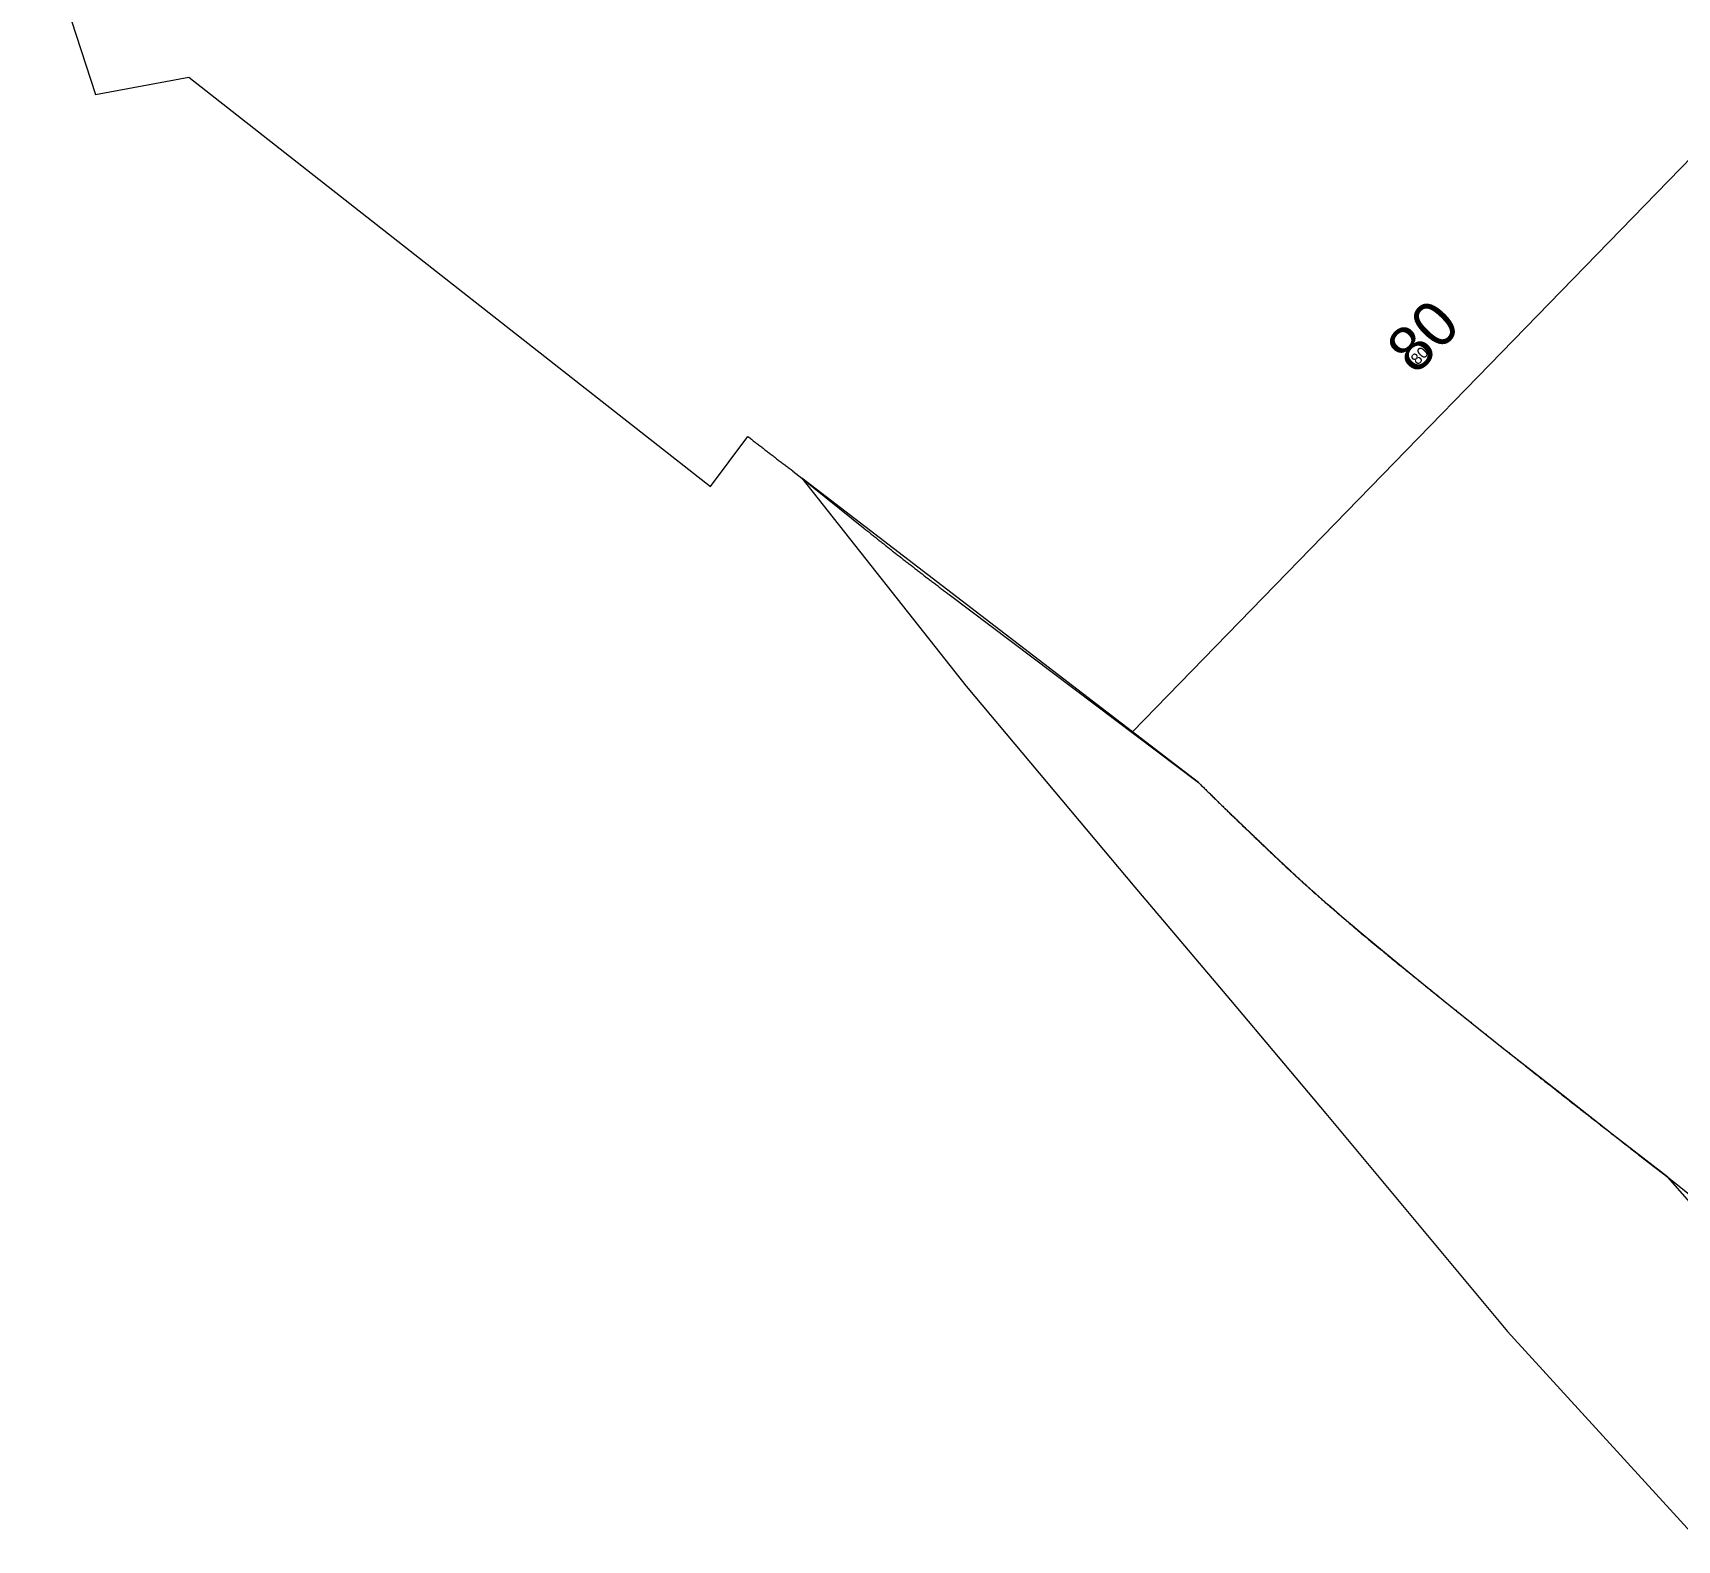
# Model space of a CAD drawing. Extents: x 174934 to 192674, y 648863 to 672607.
# Drawn here: x 188875 to 189020.2, y 652262.9 to 652396 of the extents above; entities that cross this region are included whole.
import ezdxf

# ---------------------------------------------------------------- set-up
doc = ezdxf.new("R2010")
doc.units = 0
for name, color, linetype, lineweight in [('dim', 255, 'Continuous', 0), ('pbitul', 14, 'Continuous', 0), ('pspecial', 7, 'Continuous', 0)]:
    doc.layers.add(name, color=color, linetype=linetype, lineweight=lineweight)
doc.layers.add('HEB_ENTITY', color=3, linetype='Continuous')
doc.styles.get("Standard").update_dxf_attribs({"font": 'HEBTXT'})

# ---------------------------------------------------------------- blocks, each defined once
blk = doc.blocks.new('dim', base_point=(179928.9, 662854.99))
at = {"layer": 'dim', "linetype": 'ByBlock'}
blk.add_attdef('NUMBER', (179928.9, 662854.99), '', height=20, dxfattribs=at)
blk = doc.blocks.new('HEB_ENTITY', base_point=(181159.32, 660193.8))
at = {"layer": 'HEB_ENTITY', "linetype": 'ByBlock'}
blk.add_attdef('VAL', (181159.32, 660193.8), '', height=1, dxfattribs=at)
at = {"layer": 'HEB_ENTITY', "linetype": 'ByBlock', "flags": 1}
for tag in ['WIDTH', 'TAG', 'XBASE', 'YBASE', 'PROMPT', 'HEIGHT', 'BLKNAME', 'BLKNUM']:
    blk.add_attdef(tag, (181159.32, 660193.8), '', height=1, dxfattribs=at)

msp = doc.modelspace()

# ---------------------------------------------------------------- linework, layer by layer
at = {"layer": 'dim', "linetype": 'ByBlock', "flags": 128}
msp.add_lwpolyline([(188972.05, 652334.24), (189027.83, 652391.59)], close=True, dxfattribs=at)
at = {"layer": 'pbitul', "flags": 128}
msp.add_lwpolyline([(189027.54, 652285.64), (189019.35, 652294.92), (189014.45, 652298.74), (189009.55, 652302.58), (189004.45, 652306.6), (188999.36, 652310.65), (188996.84, 652312.71), (188994.33, 652314.77), (188992.45, 652316.33), (188990.59, 652317.91), (188989.36, 652318.98), (188986.96, 652321.14), (188984.59, 652323.34), (188979.92, 652327.81), (188977.92, 652329.79), (188977.92, 652329.79), (188942.88, 652356.66), (188957.38, 652338.31), (188972.3, 652320.56), (188980.73, 652310.56), (188989.17, 652300.56), (189005.19, 652281.29), (189022.03, 652262.88)], dxfattribs=at)
at = {"layer": 'pspecial', "flags": 128}
msp.add_lwpolyline([(188874.96, 652407.59), (188880.5, 652390.57), (188888.73, 652392.1), (188934.82, 652355.93), (188938.11, 652360.35), (188938.19, 652360.29), (188938.27, 652360.23), (188938.35, 652360.17), (188938.43, 652360.11), (188938.51, 652360.04), (188938.58, 652359.98), (188938.66, 652359.92), (188938.74, 652359.86), (188938.82, 652359.8), (188938.9, 652359.74), (188938.98, 652359.68), (188939.06, 652359.61), (188939.14, 652359.55), (188939.22, 652359.49), (188939.3, 652359.43), (188939.37, 652359.37), (188939.45, 652359.31), (188939.53, 652359.25), (188939.61, 652359.19), (188939.69, 652359.13), (188939.77, 652359.06), (188939.85, 652359), (188939.93, 652358.94), (188940.01, 652358.88), (188940.09, 652358.82), (188940.17, 652358.76), (188940.25, 652358.7), (188940.33, 652358.64), (188940.4, 652358.58), (188940.48, 652358.52), (188940.56, 652358.46), (188940.64, 652358.39), (188940.72, 652358.33), (188940.8, 652358.27), (188940.88, 652358.21), (188940.96, 652358.15), (188941.04, 652358.09), (188941.12, 652358.03), (188941.2, 652357.97), (188941.28, 652357.91), (188941.36, 652357.85), (188941.44, 652357.79), (188941.52, 652357.73), (188941.6, 652357.67), (188941.68, 652357.61), (188941.76, 652357.55), (188941.84, 652357.49), (188941.92, 652357.43), (188942, 652357.37), (188942.08, 652357.31), (188942.09, 652357.3), (188942.88, 652356.66), (188948.31, 652352.3), (188948.39, 652352.23), (188948.46, 652352.17), (188948.54, 652352.11), (188948.62, 652352.05), (188948.7, 652351.98), (188948.78, 652351.92), (188948.85, 652351.86), (188948.93, 652351.8), (188949.01, 652351.73), (188949.09, 652351.67), (188949.17, 652351.61), (188949.24, 652351.55), (188949.32, 652351.48), (188949.4, 652351.42), (188949.48, 652351.36), (188949.56, 652351.3), (188949.64, 652351.23), (188949.71, 652351.17), (188949.79, 652351.11), (188949.87, 652351.05), (188949.95, 652350.99), (188950.03, 652350.92), (188950.11, 652350.86), (188950.18, 652350.8), (188950.26, 652350.74), (188950.34, 652350.68), (188950.42, 652350.61), (188950.5, 652350.55), (188950.58, 652350.49), (188950.65, 652350.43), (188950.73, 652350.37), (188950.81, 652350.3), (188950.89, 652350.24), (188950.97, 652350.18), (188951.05, 652350.12), (188951.13, 652350.06), (188951.21, 652350), (188951.28, 652349.93), (188951.36, 652349.87), (188951.44, 652349.81), (188951.52, 652349.75), (188951.6, 652349.69), (188951.68, 652349.63), (188951.76, 652349.56), (188951.84, 652349.5), (188951.91, 652349.44), (188951.99, 652349.38), (188952.07, 652349.32), (188952.15, 652349.26), (188952.23, 652349.2), (188952.31, 652349.13), (188952.39, 652349.07), (188952.47, 652349.01), (188952.55, 652348.95), (188952.62, 652348.89), (188952.7, 652348.83), (188952.78, 652348.77), (188952.86, 652348.7), (188952.94, 652348.64), (188953.02, 652348.58), (188953.1, 652348.52), (188953.18, 652348.46), (188953.26, 652348.4), (188953.34, 652348.34), (188953.42, 652348.28), (188953.5, 652348.22), (188953.57, 652348.16), (188953.65, 652348.09), (188953.73, 652348.03), (188953.81, 652347.97), (188953.89, 652347.91), (188953.97, 652347.85), (188954.05, 652347.79), (188954.13, 652347.73), (188954.21, 652347.67), (188954.29, 652347.61), (188954.37, 652347.55), (188954.45, 652347.49), (188954.53, 652347.43), (188954.61, 652347.37), (188954.69, 652347.3), (188954.77, 652347.24), (188954.85, 652347.18), (188954.93, 652347.12), (188955, 652347.06), (188955.08, 652347), (188955.16, 652346.94), (188955.24, 652346.88), (188955.32, 652346.82), (188955.4, 652346.76), (188955.48, 652346.7), (188955.56, 652346.64), (188955.64, 652346.58), (188955.72, 652346.52), (188955.8, 652346.46), (188955.88, 652346.4), (188955.9, 652346.39), (188977.91, 652329.8), (188977.98, 652329.73), (188978.05, 652329.65), (188978.12, 652329.58), (188978.19, 652329.51), (188978.27, 652329.44), (188978.34, 652329.37), (188978.41, 652329.3), (188978.48, 652329.23), (188978.55, 652329.16), (188978.62, 652329.09), (188978.69, 652329.02), (188978.76, 652328.95), (188978.84, 652328.88), (188978.91, 652328.81), (188978.98, 652328.74), (188979.05, 652328.67), (188979.12, 652328.6), (188979.19, 652328.53), (188979.26, 652328.46), (188979.33, 652328.39), (188979.41, 652328.32), (188979.48, 652328.25), (188979.55, 652328.18), (188979.62, 652328.11), (188979.69, 652328.04), (188979.76, 652327.97), (188979.83, 652327.9), (188979.91, 652327.83), (188979.98, 652327.76), (188980.05, 652327.69), (188980.12, 652327.62), (188980.19, 652327.55), (188980.26, 652327.48), (188980.34, 652327.41), (188980.41, 652327.34), (188980.48, 652327.27), (188980.55, 652327.2), (188980.62, 652327.13), (188980.69, 652327.06), (188980.77, 652326.99), (188980.84, 652326.92), (188980.91, 652326.86), (188980.98, 652326.79), (188981.05, 652326.72), (188981.13, 652326.65), (188981.2, 652326.58), (188981.27, 652326.51), (188981.34, 652326.44), (188981.41, 652326.37), (188981.48, 652326.3), (188981.56, 652326.23), (188981.63, 652326.16), (188981.7, 652326.09), (188981.77, 652326.02), (188981.84, 652325.95), (188981.92, 652325.88), (188981.99, 652325.81), (188982.06, 652325.74), (188982.13, 652325.67), (188982.21, 652325.61), (188982.28, 652325.54), (188982.35, 652325.47), (188982.42, 652325.4), (188982.49, 652325.33), (188982.57, 652325.26), (188982.64, 652325.19), (188982.71, 652325.12), (188982.76, 652325.07), (188982.84, 652325), (188982.91, 652324.93), (188982.98, 652324.86), (188983.05, 652324.79), (188983.13, 652324.72), (188983.2, 652324.66), (188983.27, 652324.59), (188983.34, 652324.52), (188983.41, 652324.45), (188983.49, 652324.38), (188983.56, 652324.31), (188983.63, 652324.24), (188983.7, 652324.17), (188983.78, 652324.1), (188983.85, 652324.03), (188983.92, 652323.96), (188983.99, 652323.9), (188984.07, 652323.83), (188984.14, 652323.76), (188984.21, 652323.69), (188984.28, 652323.62), (188984.36, 652323.55), (188984.43, 652323.48), (188984.5, 652323.41), (188984.57, 652323.34), (188984.58, 652323.33), (188984.66, 652323.27), (188984.73, 652323.2), (188984.8, 652323.13), (188984.88, 652323.06), (188984.95, 652322.99), (188985.02, 652322.92), (188985.09, 652322.85), (188985.17, 652322.79), (188985.24, 652322.72), (188985.31, 652322.65), (188985.39, 652322.58), (188985.46, 652322.51), (188985.53, 652322.44), (188985.6, 652322.38), (188985.68, 652322.31), (188985.75, 652322.24), (188985.82, 652322.17), (188985.9, 652322.1), (188985.97, 652322.04), (188986.04, 652321.97), (188986.12, 652321.9), (188986.19, 652321.83), (188986.27, 652321.76), (188986.34, 652321.7), (188986.41, 652321.63), (188986.49, 652321.56), (188986.56, 652321.49), (188986.63, 652321.43), (188986.71, 652321.36), (188986.78, 652321.29), (188986.86, 652321.22), (188986.93, 652321.16), (188986.95, 652321.13), (188987.03, 652321.07), (188987.1, 652321), (188987.17, 652320.93), (188987.25, 652320.86), (188987.32, 652320.8), (188987.4, 652320.73), (188987.47, 652320.66), (188987.54, 652320.6), (188987.62, 652320.53), (188987.69, 652320.46), (188987.77, 652320.39), (188987.84, 652320.33), (188987.92, 652320.26), (188987.99, 652320.19), (188988.06, 652320.13), (188988.14, 652320.06), (188988.21, 652319.99), (188988.29, 652319.93), (188988.36, 652319.86), (188988.44, 652319.79), (188988.51, 652319.73), (188988.59, 652319.66), (188988.66, 652319.6), (188988.74, 652319.53), (188988.81, 652319.46), (188988.89, 652319.4), (188988.96, 652319.33), (188989.04, 652319.26), (188989.11, 652319.2), (188989.19, 652319.13), (188989.26, 652319.07), (188989.34, 652319), (188989.36, 652318.98), (188989.44, 652318.91), (188989.51, 652318.85), (188989.59, 652318.78), (188989.66, 652318.72), (188989.74, 652318.65), (188989.82, 652318.59), (188989.89, 652318.52), (188989.97, 652318.45), (188990.04, 652318.39), (188990.12, 652318.32), (188990.19, 652318.26), (188990.27, 652318.19), (188990.34, 652318.13), (188990.42, 652318.06), (188990.5, 652318), (188990.57, 652317.93), (188990.65, 652317.87), (188990.72, 652317.8), (188990.8, 652317.74), (188990.88, 652317.67), (188990.95, 652317.61), (188991.03, 652317.54), (188991.1, 652317.48), (188991.18, 652317.41), (188991.26, 652317.35), (188991.33, 652317.28), (188991.41, 652317.22), (188991.48, 652317.15), (188991.56, 652317.09), (188991.64, 652317.02), (188991.71, 652316.96), (188991.79, 652316.89), (188991.87, 652316.83), (188991.94, 652316.76), (188992.02, 652316.7), (188992.09, 652316.63), (188992.17, 652316.57), (188992.25, 652316.51), (188992.32, 652316.44), (188992.4, 652316.38), (188992.48, 652316.31), (188992.55, 652316.25), (188992.63, 652316.18), (188992.71, 652316.12), (188992.78, 652316.06), (188992.86, 652315.99), (188992.94, 652315.93), (188993.01, 652315.86), (188993.09, 652315.8), (188993.17, 652315.73), (188993.24, 652315.67), (188993.32, 652315.61), (188993.4, 652315.54), (188993.47, 652315.48), (188993.55, 652315.42), (188993.63, 652315.35), (188993.71, 652315.29), (188993.78, 652315.22), (188993.86, 652315.16), (188993.94, 652315.1), (188994.01, 652315.03), (188994.09, 652314.97), (188994.17, 652314.91), (188994.25, 652314.84), (188994.32, 652314.78), (188994.33, 652314.78), (188994.4, 652314.71), (188994.48, 652314.65), (188994.56, 652314.58), (188994.64, 652314.52), (188994.71, 652314.46), (188994.79, 652314.39), (188994.87, 652314.33), (188994.95, 652314.27), (188995.02, 652314.2), (188995.1, 652314.14), (188995.18, 652314.08), (188995.25, 652314.01), (188995.33, 652313.95), (188995.41, 652313.89), (188995.49, 652313.83), (188995.56, 652313.76), (188995.64, 652313.7), (188995.72, 652313.64), (188995.8, 652313.57), (188995.87, 652313.51), (188995.95, 652313.45), (188996.03, 652313.38), (188996.11, 652313.32), (188996.18, 652313.26), (188996.26, 652313.19), (188996.34, 652313.13), (188996.42, 652313.07), (188996.5, 652313), (188996.57, 652312.94), (188996.65, 652312.88), (188996.73, 652312.82), (188996.81, 652312.75), (188996.88, 652312.69), (188996.96, 652312.63), (188997.04, 652312.56), (188997.12, 652312.5), (188997.19, 652312.44), (188997.27, 652312.37), (188997.35, 652312.31), (188997.43, 652312.25), (188997.51, 652312.19), (188997.58, 652312.12), (188997.66, 652312.06), (188997.74, 652312), (188997.82, 652311.94), (188997.89, 652311.87), (188997.97, 652311.81), (188998.05, 652311.75), (188998.13, 652311.68), (188998.21, 652311.62), (188998.28, 652311.56), (188998.36, 652311.5), (188998.44, 652311.43), (188998.52, 652311.37), (188998.6, 652311.31), (188998.67, 652311.25), (188998.75, 652311.18), (188998.83, 652311.12), (188998.91, 652311.06), (188998.99, 652311), (188999.06, 652310.93), (188999.14, 652310.87), (188999.22, 652310.81), (188999.3, 652310.74), (188999.38, 652310.68), (188999.38, 652310.68), (188999.46, 652310.62), (188999.54, 652310.55), (188999.61, 652310.49), (188999.69, 652310.43), (188999.77, 652310.37), (188999.85, 652310.3), (188999.93, 652310.24), (189000, 652310.18), (189000.08, 652310.12), (189000.16, 652310.05), (189000.24, 652309.99), (189000.31, 652309.93), (189000.39, 652309.86), (189000.47, 652309.8), (189000.55, 652309.74), (189000.63, 652309.68), (189000.7, 652309.61), (189000.78, 652309.55), (189000.86, 652309.49), (189000.94, 652309.43), (189001.02, 652309.36), (189001.09, 652309.3), (189001.17, 652309.24), (189001.25, 652309.18), (189001.33, 652309.11), (189001.41, 652309.05), (189001.48, 652308.99), (189001.56, 652308.93), (189001.64, 652308.86), (189001.72, 652308.8), (189001.8, 652308.74), (189001.87, 652308.68), (189001.95, 652308.61), (189002.03, 652308.55), (189002.11, 652308.49), (189002.19, 652308.42), (189002.26, 652308.36), (189002.34, 652308.3), (189002.42, 652308.24), (189002.5, 652308.17), (189002.58, 652308.11), (189002.65, 652308.05), (189002.73, 652307.99), (189002.81, 652307.92), (189002.89, 652307.86), (189002.97, 652307.8), (189003.05, 652307.74), (189003.12, 652307.68), (189003.2, 652307.61), (189003.28, 652307.55), (189003.36, 652307.49), (189003.44, 652307.43), (189003.51, 652307.36), (189003.59, 652307.3), (189003.67, 652307.24), (189003.75, 652307.18), (189003.83, 652307.11), (189003.9, 652307.05), (189003.98, 652306.99), (189004.06, 652306.93), (189004.14, 652306.86), (189004.22, 652306.8), (189004.29, 652306.74), (189004.37, 652306.68), (189004.45, 652306.61), (189004.53, 652306.55), (189004.61, 652306.49), (189004.69, 652306.43), (189004.76, 652306.37), (189004.84, 652306.3), (189004.92, 652306.24), (189005, 652306.18), (189005.08, 652306.12), (189005.16, 652306.05), (189005.23, 652305.99), (189005.31, 652305.93), (189005.39, 652305.87), (189005.47, 652305.8), (189005.55, 652305.74), (189005.62, 652305.68), (189005.7, 652305.62), (189005.78, 652305.56), (189005.86, 652305.49), (189005.94, 652305.43), (189006.02, 652305.37), (189006.09, 652305.31), (189006.17, 652305.25), (189006.25, 652305.18), (189006.33, 652305.12), (189006.41, 652305.06), (189006.49, 652305), (189006.56, 652304.93), (189006.64, 652304.87), (189006.72, 652304.81), (189006.8, 652304.75), (189006.88, 652304.69), (189006.96, 652304.62), (189007.04, 652304.56), (189007.11, 652304.5), (189007.19, 652304.44), (189007.27, 652304.38), (189007.35, 652304.31), (189007.43, 652304.25), (189007.51, 652304.19), (189007.58, 652304.13), (189007.66, 652304.07), (189007.74, 652304), (189007.82, 652303.94), (189007.9, 652303.88), (189007.98, 652303.82), (189008.06, 652303.76), (189008.13, 652303.69), (189008.21, 652303.63), (189008.28, 652303.58), (189008.36, 652303.52), (189008.44, 652303.46), (189008.51, 652303.39), (189008.59, 652303.33), (189008.67, 652303.27), (189008.75, 652303.21), (189008.83, 652303.15), (189008.91, 652303.08), (189008.99, 652303.02), (189009.06, 652302.96), (189009.14, 652302.9), (189009.22, 652302.84), (189009.3, 652302.78), (189009.38, 652302.71), (189009.46, 652302.65), (189009.54, 652302.59), (189009.61, 652302.53), (189009.69, 652302.47), (189009.77, 652302.41), (189009.85, 652302.34), (189009.93, 652302.28), (189010.01, 652302.22), (189010.09, 652302.16), (189010.16, 652302.1), (189010.24, 652302.03), (189010.32, 652301.97), (189010.4, 652301.91), (189010.48, 652301.85), (189010.56, 652301.79), (189010.64, 652301.73), (189010.72, 652301.66), (189010.79, 652301.6), (189010.87, 652301.54), (189010.95, 652301.48), (189011.03, 652301.42), (189011.11, 652301.36), (189011.19, 652301.29), (189011.27, 652301.23), (189011.34, 652301.17), (189011.42, 652301.11), (189011.5, 652301.05), (189011.58, 652300.99), (189011.66, 652300.92), (189011.74, 652300.86), (189011.82, 652300.8), (189011.9, 652300.74), (189011.97, 652300.68), (189012.05, 652300.62), (189012.13, 652300.55), (189012.21, 652300.49), (189012.29, 652300.43), (189012.37, 652300.37), (189012.45, 652300.31), (189012.53, 652300.25), (189012.6, 652300.18), (189012.68, 652300.12), (189012.76, 652300.06), (189012.84, 652300), (189012.92, 652299.94), (189013, 652299.88), (189013.08, 652299.81), (189013.11, 652299.79), (189013.19, 652299.73), (189013.27, 652299.66), (189013.35, 652299.6), (189013.43, 652299.54), (189013.5, 652299.48), (189013.58, 652299.42), (189013.66, 652299.36), (189013.74, 652299.29), (189013.82, 652299.23), (189013.9, 652299.17), (189013.98, 652299.11), (189014.06, 652299.05), (189014.13, 652298.99), (189014.21, 652298.93), (189014.29, 652298.86), (189014.37, 652298.8), (189014.45, 652298.74), (189014.53, 652298.68), (189014.61, 652298.62), (189014.69, 652298.56), (189014.76, 652298.49), (189014.84, 652298.43), (189014.92, 652298.37), (189015, 652298.31), (189015.08, 652298.25), (189015.16, 652298.19), (189015.24, 652298.12), (189015.32, 652298.06), (189015.39, 652298), (189015.47, 652297.94), (189015.55, 652297.88), (189015.63, 652297.82), (189015.71, 652297.76), (189015.79, 652297.69), (189015.87, 652297.63), (189015.95, 652297.57), (189016.03, 652297.51), (189016.1, 652297.45), (189016.18, 652297.39), (189016.26, 652297.32), (189016.34, 652297.26), (189016.42, 652297.2), (189016.5, 652297.14), (189016.58, 652297.08), (189016.66, 652297.02), (189016.73, 652296.96), (189016.81, 652296.89), (189016.89, 652296.83), (189016.97, 652296.77), (189017.05, 652296.71), (189017.13, 652296.65), (189017.21, 652296.59), (189017.24, 652296.56), (189019.35, 652294.92), (189021.26, 652293.43)], dxfattribs=at)

# ---------------------------------------------------------------- block references
at = {"layer": 'dim', "linetype": 'ByBlock'}
ref = msp.add_blockref('dim', (188997.08, 652365.7), dxfattribs=dict(at, rotation=45.79221242333049))
ref.add_attrib('NUMBER', '80', (188997.08, 652365.7), dxfattribs={"layer": '0', "height": 4, "rotation": 45.7922})
at = {"layer": 'HEB_ENTITY', "linetype": 'ByBlock'}
ref = msp.add_blockref('HEB_ENTITY', (188997.27, 652366.61), dxfattribs=dict(at, rotation=45.79214887449693))
ref.add_attrib('VAL', '80', (188997.27, 652366.61), dxfattribs={"layer": '0', "height": 1, "rotation": 45.7921})

doc.saveas('drawing.dxf')
